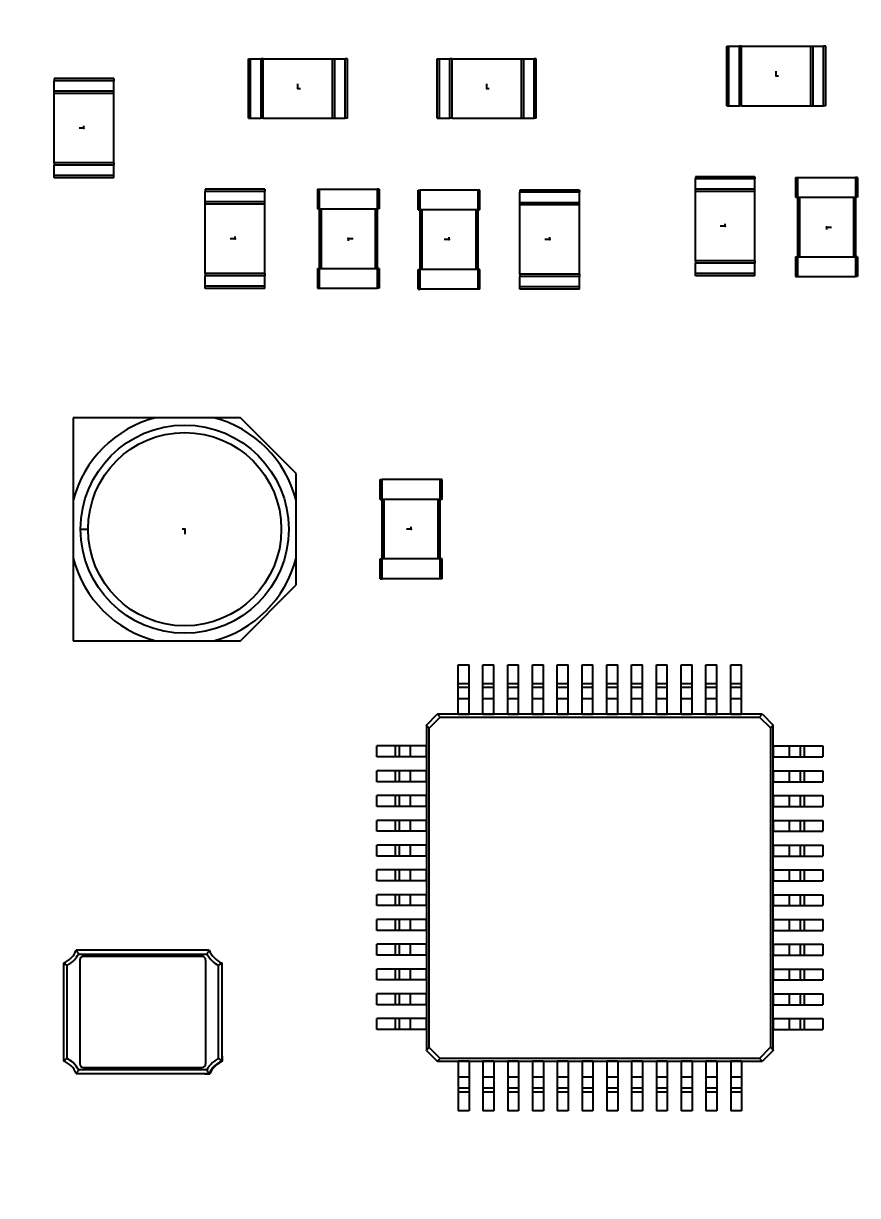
# Model space of a CAD drawing. Header units: millimetres. Extents: x 2 to 294, y 2 to 208.
# Drawn here: x 70.41 to 87.25, y 137.95 to 161.6 of the extents above; entities that cross this region are included whole.
import ezdxf

# ---------------------------------------------------------------- set-up
doc = ezdxf.new("R2010")
doc.units = ezdxf.units.MM
doc.header["$PDSIZE"] = -1
doc.styles.add('SLDTEXTSTYLE0', font='TXT', dxfattribs={"width": 0.75})
doc.dimstyles.new('SLDDIMSTYLE0', dxfattribs={"dimtxt": 3.5, "dimasz": 3.302, "dimexe": 0, "dimexo": 0.0625, "dimgap": 0.875, "dimtad": 1, "dimrnd": 1e-09, "dimzin": 4, "dimdsep": 46, "dimtxsty": 'SLDTEXTSTYLE0', "dimsah": 1, "dimcen": 0.09, "dimadec": 0, "dimazin": 1, "dimtfac": 1, "dimtofl": 0, "dimtmove": 0, "dimatfit": 3, "dimfxl": 1, "dimfrac": 2, "dimtolj": 1, "dimtzin": 12, "dimarcsym": 0})

# ---------------------------------------------------------------- blocks, each defined once
blk = doc.blocks.new('_D')
at = {"color": 7, "linetype": 'Continuous', "lineweight": 0}
for p, q in [((40.665, 172.728), (30.665, 172.728)), ((31.665, 172.728), (31.665, 93.226)), ((80.797, 93.226), (30.665, 93.226))]:
    blk.add_line(p, q, dxfattribs=at)
at = {"color": 7, "linetype": 'Continuous', "lineweight": 18}
for points in [[(31.665, 172.728), (31.157, 169.426), (32.173, 169.426)], [(31.665, 93.226), (32.173, 96.528), (31.157, 96.528)]]:
    blk.add_solid(points, dxfattribs=at)
at = {"color": 7, "linetype": 'Continuous', "lineweight": 18, "insert": (27.153, 127.533), "char_height": 3.5, "attachment_point": 1, "rotation": 90, "style": 'SLDTEXTSTYLE0'}
blk.add_mtext('79.50', dxfattribs=at)

msp = doc.modelspace()

# ---------------------------------------------------------------- linework, layer by layer
at = {"color": 7, "linetype": 'Continuous', "lineweight": 25}
for p, q in [((84.607, 159.936), (84.607, 161.136)), ((84.607, 161.136), (84.652, 161.136)), ((84.652, 159.936), (84.652, 161.136)), ((84.652, 161.136), (84.862, 161.136)), ((84.862, 159.936), (84.862, 161.136)), ((84.907, 161.136), (84.862, 161.136)), ((84.907, 161.136), (86.307, 161.136)), ((84.907, 159.936), (84.907, 161.136)), ((86.307, 159.936), (86.307, 161.136)), ((86.307, 161.136), (86.352, 161.136)), ((86.352, 159.936), (86.352, 161.136)), ((86.352, 161.136), (86.562, 161.136)), ((86.562, 159.936), (86.562, 161.136)), ((86.607, 161.136), (86.562, 161.136)), ((86.607, 159.936), (86.607, 161.136)), ((74.955, 159.682), (74.955, 160.882)), ((74.955, 160.882), (75, 160.882)), ((75, 159.682), (75, 160.882)), ((75, 160.882), (75.21, 160.882)), ((75.21, 159.682), (75.21, 160.882)), ((75.255, 160.882), (75.21, 160.882)), ((75.255, 160.882), (76.655, 160.882)), ((75.255, 159.682), (75.255, 160.882)), ((76.655, 159.682), (76.655, 160.882)), ((76.655, 160.882), (76.7, 160.882)), ((76.7, 159.682), (76.7, 160.882)), ((76.7, 160.882), (76.91, 160.882)), ((76.91, 159.682), (76.91, 160.882)), ((76.955, 160.882), (76.91, 160.882)), ((76.955, 159.682), (76.955, 160.882)), ((78.765, 159.682), (78.765, 160.882)), ((78.765, 160.882), (78.81, 160.882)), ((78.81, 159.682), (78.81, 160.882)), ((78.81, 160.882), (79.02, 160.882)), ((79.02, 159.682), (79.02, 160.882)), ((79.065, 160.882), (79.02, 160.882)), ((79.065, 160.882), (80.465, 160.882)), ((79.065, 159.682), (79.065, 160.882)), ((80.465, 160.882), (80.51, 160.882)), ((80.465, 159.682), (80.465, 160.882)), ((80.51, 159.682), (80.51, 160.882)), ((80.51, 160.882), (80.72, 160.882)), ((80.72, 159.682), (80.72, 160.882)), ((80.765, 160.882), (80.72, 160.882)), ((80.765, 159.682), (80.765, 160.882)), ((71.037, 160.482), (71.037, 160.437)), ((72.237, 160.482), (71.037, 160.482)), ((72.237, 160.437), (71.037, 160.437)), ((71.037, 160.227), (71.037, 160.437)), ((72.237, 160.482), (72.237, 160.437)), ((72.237, 160.227), (72.237, 160.437)), ((71.037, 160.182), (71.037, 160.227)), ((72.237, 160.227), (71.037, 160.227)), ((72.237, 160.182), (71.037, 160.182)), ((71.037, 158.782), (71.037, 160.182)), ((72.237, 160.182), (72.237, 160.227)), ((72.237, 158.782), (72.237, 160.182)), ((84.607, 159.936), (84.652, 159.936)), ((84.652, 159.936), (84.862, 159.936)), ((84.907, 159.936), (84.862, 159.936)), ((84.907, 159.936), (86.307, 159.936)), ((86.307, 159.936), (86.352, 159.936)), ((86.352, 159.936), (86.562, 159.936)), ((86.607, 159.936), (86.562, 159.936)), ((74.955, 159.682), (75, 159.682)), ((75, 159.682), (75.21, 159.682)), ((75.255, 159.682), (75.21, 159.682)), ((75.255, 159.682), (76.655, 159.682)), ((76.655, 159.682), (76.7, 159.682)), ((76.7, 159.682), (76.91, 159.682)), ((76.955, 159.682), (76.91, 159.682)), ((78.765, 159.682), (78.81, 159.682)), ((78.81, 159.682), (79.02, 159.682)), ((79.065, 159.682), (79.02, 159.682)), ((79.065, 159.682), (80.465, 159.682)), ((80.465, 159.682), (80.51, 159.682)), ((80.51, 159.682), (80.72, 159.682)), ((80.765, 159.682), (80.72, 159.682)), ((72.237, 158.782), (71.037, 158.782)), ((71.037, 158.782), (71.037, 158.737)), ((72.237, 158.737), (71.037, 158.737)), ((71.037, 158.527), (71.037, 158.737)), ((72.237, 158.782), (72.237, 158.737)), ((72.237, 158.527), (72.237, 158.737)), ((72.237, 158.527), (71.037, 158.527)), ((71.037, 158.482), (71.037, 158.527)), ((72.237, 158.482), (71.037, 158.482)), ((72.237, 158.482), (72.237, 158.527)), ((85.175, 158.504), (83.975, 158.504)), ((83.975, 158.504), (83.975, 158.459)), ((85.175, 158.459), (83.975, 158.459)), ((83.975, 158.249), (83.975, 158.459)), ((85.175, 158.504), (85.175, 158.459)), ((85.175, 158.249), (85.175, 158.459)), ((85.998, 158.488), (86.038, 158.488)), ((85.998, 158.488), (85.998, 158.088)), ((86.038, 158.488), (86.038, 158.088)), ((86.038, 158.488), (87.208, 158.488)), ((87.208, 158.488), (87.208, 158.088)), ((87.248, 158.488), (87.208, 158.488)), ((87.248, 158.488), (87.248, 158.088)), ((75.285, 158.25), (74.085, 158.25)), ((74.085, 158.25), (74.085, 158.205)), ((75.285, 158.205), (74.085, 158.205)), ((74.085, 157.995), (74.085, 158.205)), ((75.285, 158.25), (75.285, 158.205)), ((75.285, 157.995), (75.285, 158.205)), ((76.346, 158.255), (76.386, 158.255)), ((76.346, 158.255), (76.346, 157.855)), ((76.386, 158.255), (76.386, 157.855)), ((76.386, 158.255), (77.556, 158.255)), ((77.556, 158.255), (77.556, 157.855)), ((77.596, 158.255), (77.556, 158.255)), ((77.596, 158.255), (77.596, 157.855)), ((78.378, 157.834), (78.378, 158.234)), ((78.378, 158.234), (78.418, 158.234)), ((78.418, 157.834), (78.418, 158.234)), ((79.588, 158.234), (78.418, 158.234)), ((79.588, 157.834), (79.588, 158.234)), ((79.628, 158.234), (79.588, 158.234)), ((79.628, 157.834), (79.628, 158.234)), ((81.635, 158.234), (80.435, 158.234)), ((80.435, 158.234), (80.435, 158.189)), ((81.635, 158.234), (81.635, 158.189)), ((85.175, 158.249), (83.975, 158.249)), ((83.975, 158.204), (83.975, 158.249)), ((85.175, 158.204), (83.975, 158.204)), ((83.975, 156.804), (83.975, 158.204)), ((85.175, 158.204), (85.175, 158.249)), ((85.175, 156.804), (85.175, 158.204)), ((74.085, 157.95), (74.085, 157.995)), ((75.285, 157.995), (74.085, 157.995)), ((75.285, 157.95), (75.285, 157.995)), ((81.635, 158.189), (80.435, 158.189)), ((80.435, 157.979), (80.435, 158.189)), ((80.435, 157.934), (80.435, 157.979)), ((81.635, 157.979), (80.435, 157.979)), ((81.635, 157.979), (81.635, 158.189)), ((81.635, 157.934), (81.635, 157.979)), ((85.998, 158.088), (86.038, 158.088)), ((86.038, 158.088), (87.208, 158.088)), ((86.038, 158.088), (86.038, 156.888)), ((86.078, 158.088), (86.078, 156.888)), ((87.168, 158.088), (87.168, 156.888)), ((87.248, 158.088), (87.208, 158.088)), ((87.208, 158.088), (87.208, 156.888)), ((75.285, 157.95), (74.085, 157.95)), ((74.085, 156.55), (74.085, 157.95)), ((75.285, 156.55), (75.285, 157.95)), ((76.346, 157.855), (76.386, 157.855)), ((76.386, 157.855), (77.556, 157.855)), ((76.386, 157.855), (76.386, 156.655)), ((76.426, 157.855), (76.426, 156.655)), ((77.516, 157.855), (77.516, 156.655)), ((77.596, 157.855), (77.556, 157.855)), ((77.556, 157.855), (77.556, 156.655)), ((78.378, 157.834), (78.418, 157.834)), ((79.588, 157.834), (78.418, 157.834)), ((78.418, 156.634), (78.418, 157.834)), ((78.458, 156.634), (78.458, 157.834)), ((79.548, 156.634), (79.548, 157.834)), ((79.628, 157.834), (79.588, 157.834)), ((79.588, 156.634), (79.588, 157.834)), ((80.435, 156.534), (80.435, 157.934)), ((81.635, 157.934), (80.435, 157.934)), ((81.635, 156.534), (81.635, 157.934)), ((83.975, 156.804), (83.975, 156.759)), ((85.175, 156.804), (83.975, 156.804)), ((85.175, 156.804), (85.175, 156.759)), ((85.998, 156.888), (86.038, 156.888)), ((85.998, 156.888), (85.998, 156.488)), ((86.038, 156.888), (86.038, 156.488)), ((86.038, 156.888), (87.208, 156.888)), ((87.208, 156.888), (87.208, 156.488)), ((87.248, 156.888), (87.208, 156.888)), ((87.248, 156.888), (87.248, 156.488)), ((74.085, 156.55), (74.085, 156.505)), ((75.285, 156.55), (74.085, 156.55)), ((75.285, 156.55), (75.285, 156.505)), ((76.346, 156.655), (76.346, 156.255)), ((76.346, 156.655), (76.386, 156.655)), ((76.386, 156.655), (76.386, 156.255)), ((76.386, 156.655), (77.556, 156.655)), ((77.556, 156.655), (77.556, 156.255)), ((77.596, 156.655), (77.556, 156.655)), ((77.596, 156.655), (77.596, 156.255)), ((78.378, 156.234), (78.378, 156.634)), ((78.378, 156.634), (78.418, 156.634)), ((78.418, 156.234), (78.418, 156.634)), ((79.588, 156.634), (78.418, 156.634)), ((79.588, 156.234), (79.588, 156.634)), ((79.628, 156.634), (79.588, 156.634)), ((79.628, 156.234), (79.628, 156.634)), ((85.175, 156.759), (83.975, 156.759)), ((83.975, 156.549), (83.975, 156.759)), ((85.175, 156.549), (83.975, 156.549)), ((83.975, 156.504), (83.975, 156.549)), ((85.175, 156.549), (85.175, 156.759)), ((85.175, 156.504), (85.175, 156.549)), ((75.285, 156.505), (74.085, 156.505)), ((74.085, 156.295), (74.085, 156.505)), ((75.285, 156.295), (75.285, 156.505)), ((81.635, 156.534), (80.435, 156.534)), ((80.435, 156.534), (80.435, 156.489)), ((81.635, 156.489), (80.435, 156.489)), ((80.435, 156.279), (80.435, 156.489)), ((81.635, 156.534), (81.635, 156.489)), ((81.635, 156.279), (81.635, 156.489)), ((85.175, 156.504), (83.975, 156.504)), ((85.998, 156.488), (86.038, 156.488)), ((86.038, 156.488), (87.208, 156.488)), ((87.248, 156.488), (87.208, 156.488)), ((74.085, 156.25), (74.085, 156.295)), ((75.285, 156.295), (74.085, 156.295)), ((75.285, 156.25), (74.085, 156.25)), ((75.285, 156.25), (75.285, 156.295)), ((76.346, 156.255), (76.386, 156.255)), ((76.386, 156.255), (77.556, 156.255)), ((77.596, 156.255), (77.556, 156.255)), ((78.378, 156.234), (78.418, 156.234)), ((79.588, 156.234), (78.418, 156.234)), ((79.628, 156.234), (79.588, 156.234)), ((81.635, 156.279), (80.435, 156.279)), ((80.435, 156.234), (80.435, 156.279)), ((81.635, 156.234), (80.435, 156.234)), ((81.635, 156.234), (81.635, 156.279)), ((73.083, 153.642), (71.419, 153.642)), ((71.419, 153.642), (71.419, 151.978)), ((74.254, 153.642), (73.083, 153.642)), ((74.794, 153.642), (74.254, 153.642)), ((75.919, 152.517), (74.794, 153.642)), ((75.919, 151.978), (75.919, 152.517)), ((77.616, 151.992), (77.616, 152.392)), ((77.616, 152.392), (77.656, 152.392)), ((77.656, 151.992), (77.656, 152.392)), ((78.826, 152.392), (77.656, 152.392)), ((78.826, 151.992), (78.826, 152.392)), ((78.866, 152.392), (78.826, 152.392)), ((78.866, 151.992), (78.866, 152.392)), ((71.419, 151.978), (71.419, 150.806)), ((75.919, 150.806), (75.919, 151.978)), ((77.616, 151.992), (77.656, 151.992)), ((78.826, 151.992), (77.656, 151.992)), ((77.656, 150.792), (77.656, 151.992)), ((77.696, 150.792), (77.696, 151.992)), ((78.786, 150.792), (78.786, 151.992)), ((78.866, 151.992), (78.826, 151.992)), ((78.826, 150.792), (78.826, 151.992)), ((71.569, 151.392), (71.719, 151.392)), ((71.419, 150.806), (71.419, 149.142)), ((75.919, 150.267), (75.919, 150.806)), ((77.616, 150.392), (77.616, 150.792)), ((77.616, 150.792), (77.656, 150.792)), ((77.656, 150.392), (77.656, 150.792)), ((78.826, 150.792), (77.656, 150.792)), ((78.826, 150.392), (78.826, 150.792)), ((78.866, 150.792), (78.826, 150.792)), ((78.866, 150.392), (78.866, 150.792)), ((77.616, 150.392), (77.656, 150.392)), ((78.826, 150.392), (77.656, 150.392)), ((78.866, 150.392), (78.826, 150.392)), ((74.794, 149.142), (75.919, 150.267)), ((71.419, 149.142), (73.083, 149.142)), ((73.083, 149.142), (74.254, 149.142)), ((74.254, 149.142), (74.794, 149.142)), ((79.187, 148.659), (79.407, 148.659)), ((79.187, 148.281), (79.187, 148.659)), ((79.407, 148.281), (79.407, 148.659)), ((79.687, 148.659), (79.907, 148.659)), ((79.687, 148.281), (79.687, 148.659)), ((79.907, 148.281), (79.907, 148.659)), ((80.187, 148.659), (80.407, 148.659)), ((80.187, 148.281), (80.187, 148.659)), ((80.407, 148.281), (80.407, 148.659)), ((80.687, 148.659), (80.907, 148.659)), ((80.687, 148.281), (80.687, 148.659)), ((80.907, 148.281), (80.907, 148.659)), ((81.187, 148.659), (81.407, 148.659)), ((81.187, 148.281), (81.187, 148.659)), ((81.407, 148.281), (81.407, 148.659)), ((81.687, 148.659), (81.907, 148.659)), ((81.687, 148.281), (81.687, 148.659)), ((81.907, 148.281), (81.907, 148.659)), ((82.187, 148.659), (82.407, 148.659)), ((82.187, 148.281), (82.187, 148.659)), ((82.407, 148.281), (82.407, 148.659)), ((82.687, 148.659), (82.907, 148.659)), ((82.687, 148.281), (82.687, 148.659)), ((82.907, 148.281), (82.907, 148.659)), ((83.187, 148.659), (83.407, 148.659)), ((83.187, 148.281), (83.187, 148.659)), ((83.407, 148.281), (83.407, 148.659)), ((83.687, 148.659), (83.907, 148.659)), ((83.687, 148.281), (83.687, 148.659)), ((83.907, 148.281), (83.907, 148.659)), ((84.187, 148.659), (84.407, 148.659)), ((84.187, 148.281), (84.187, 148.659)), ((84.407, 148.281), (84.407, 148.659)), ((84.687, 148.659), (84.907, 148.659)), ((84.687, 148.281), (84.687, 148.659)), ((84.907, 148.281), (84.907, 148.659)), ((79.187, 148.281), (79.407, 148.281)), ((79.187, 148.204), (79.187, 148.281)), ((79.407, 148.204), (79.407, 148.281)), ((79.687, 148.281), (79.907, 148.281)), ((79.687, 148.204), (79.687, 148.281)), ((79.907, 148.204), (79.907, 148.281)), ((80.187, 148.281), (80.407, 148.281)), ((80.187, 148.204), (80.187, 148.281)), ((80.407, 148.204), (80.407, 148.281)), ((80.687, 148.281), (80.907, 148.281)), ((80.687, 148.204), (80.687, 148.281)), ((80.907, 148.204), (80.907, 148.281)), ((81.187, 148.281), (81.407, 148.281)), ((81.187, 148.204), (81.187, 148.281)), ((81.407, 148.204), (81.407, 148.281)), ((81.687, 148.281), (81.907, 148.281)), ((81.687, 148.204), (81.687, 148.281)), ((81.907, 148.204), (81.907, 148.281)), ((82.187, 148.281), (82.407, 148.281)), ((82.187, 148.204), (82.187, 148.281)), ((82.407, 148.204), (82.407, 148.281)), ((82.687, 148.281), (82.907, 148.281)), ((82.687, 148.204), (82.687, 148.281)), ((82.907, 148.204), (82.907, 148.281)), ((83.187, 148.281), (83.407, 148.281)), ((83.187, 148.204), (83.187, 148.281)), ((83.407, 148.204), (83.407, 148.281)), ((83.687, 148.281), (83.907, 148.281)), ((83.687, 148.204), (83.687, 148.281)), ((83.907, 148.204), (83.907, 148.281)), ((84.187, 148.281), (84.407, 148.281)), ((84.187, 148.204), (84.187, 148.281)), ((84.407, 148.204), (84.407, 148.281)), ((84.687, 148.281), (84.907, 148.281)), ((84.687, 148.204), (84.687, 148.281)), ((84.907, 148.204), (84.907, 148.281)), ((79.187, 147.977), (79.187, 148.204)), ((79.187, 148.204), (79.407, 148.204)), ((79.407, 147.977), (79.407, 148.204)), ((79.687, 147.977), (79.687, 148.204)), ((79.687, 148.204), (79.907, 148.204)), ((79.907, 147.977), (79.907, 148.204)), ((80.187, 147.977), (80.187, 148.204)), ((80.187, 148.204), (80.407, 148.204)), ((80.407, 147.977), (80.407, 148.204)), ((80.687, 147.977), (80.687, 148.204)), ((80.687, 148.204), (80.907, 148.204)), ((80.907, 147.977), (80.907, 148.204)), ((81.187, 147.977), (81.187, 148.204)), ((81.187, 148.204), (81.407, 148.204)), ((81.407, 147.977), (81.407, 148.204)), ((81.687, 148.204), (81.907, 148.204)), ((81.687, 147.977), (81.687, 148.204)), ((81.907, 147.977), (81.907, 148.204)), ((82.187, 148.204), (82.407, 148.204)), ((82.187, 147.977), (82.187, 148.204)), ((82.407, 147.977), (82.407, 148.204)), ((82.687, 147.977), (82.687, 148.204)), ((82.687, 148.204), (82.907, 148.204)), ((82.907, 147.977), (82.907, 148.204)), ((83.187, 148.204), (83.407, 148.204)), ((83.187, 147.977), (83.187, 148.204)), ((83.407, 147.977), (83.407, 148.204)), ((83.687, 148.204), (83.907, 148.204)), ((83.687, 147.977), (83.687, 148.204)), ((83.907, 147.977), (83.907, 148.204)), ((84.187, 148.204), (84.407, 148.204)), ((84.187, 147.977), (84.187, 148.204)), ((84.407, 147.977), (84.407, 148.204)), ((84.687, 147.977), (84.687, 148.204)), ((84.687, 148.204), (84.907, 148.204)), ((84.907, 147.977), (84.907, 148.204)), ((79.187, 147.659), (79.187, 147.977)), ((79.187, 147.977), (79.407, 147.977)), ((79.407, 147.659), (79.407, 147.977)), ((79.687, 147.977), (79.907, 147.977)), ((79.687, 147.659), (79.687, 147.977)), ((79.907, 147.659), (79.907, 147.977)), ((80.187, 147.977), (80.407, 147.977)), ((80.187, 147.659), (80.187, 147.977)), ((80.407, 147.659), (80.407, 147.977)), ((80.687, 147.659), (80.687, 147.977)), ((80.687, 147.977), (80.907, 147.977)), ((80.907, 147.659), (80.907, 147.977)), ((81.187, 147.977), (81.407, 147.977)), ((81.187, 147.659), (81.187, 147.977)), ((81.407, 147.659), (81.407, 147.977)), ((81.687, 147.977), (81.907, 147.977)), ((81.687, 147.659), (81.687, 147.977)), ((81.907, 147.659), (81.907, 147.977)), ((82.187, 147.977), (82.407, 147.977)), ((82.187, 147.659), (82.187, 147.977)), ((82.407, 147.659), (82.407, 147.977)), ((82.687, 147.977), (82.907, 147.977)), ((82.687, 147.659), (82.687, 147.977)), ((82.907, 147.659), (82.907, 147.977)), ((83.187, 147.977), (83.407, 147.977)), ((83.187, 147.659), (83.187, 147.977)), ((83.407, 147.659), (83.407, 147.977)), ((83.687, 147.659), (83.687, 147.977)), ((83.687, 147.977), (83.907, 147.977)), ((83.907, 147.659), (83.907, 147.977)), ((84.187, 147.977), (84.407, 147.977)), ((84.187, 147.659), (84.187, 147.977)), ((84.407, 147.659), (84.407, 147.977)), ((84.687, 147.977), (84.907, 147.977)), ((84.687, 147.659), (84.687, 147.977)), ((84.907, 147.659), (84.907, 147.977)), ((78.547, 147.439), (78.767, 147.659)), ((78.824, 147.603), (78.602, 147.378)), ((78.767, 147.659), (78.768, 147.659)), ((78.768, 147.659), (78.824, 147.603)), ((85.322, 147.659), (78.768, 147.659)), ((78.824, 147.603), (85.266, 147.603)), ((79.187, 147.659), (79.407, 147.659)), ((79.687, 147.659), (79.907, 147.659)), ((80.187, 147.659), (80.407, 147.659)), ((80.687, 147.659), (80.907, 147.659)), ((81.187, 147.659), (81.407, 147.659)), ((81.687, 147.659), (81.907, 147.659)), ((82.187, 147.659), (82.407, 147.659)), ((82.687, 147.659), (82.907, 147.659)), ((83.187, 147.659), (83.407, 147.659)), ((83.687, 147.659), (83.907, 147.659)), ((84.187, 147.659), (84.407, 147.659)), ((84.687, 147.659), (84.907, 147.659)), ((85.266, 147.603), (85.322, 147.659)), ((85.491, 147.382), (85.266, 147.603)), ((85.322, 147.659), (85.327, 147.659)), ((85.327, 147.659), (85.547, 147.439)), ((78.547, 147.434), (78.547, 147.439)), ((78.547, 147.434), (78.547, 140.881)), ((78.602, 147.378), (78.547, 147.434)), ((78.602, 140.936), (78.602, 147.378)), ((85.547, 147.437), (85.491, 147.382)), ((85.491, 147.382), (85.491, 140.94)), ((85.547, 147.439), (85.547, 147.437)), ((85.547, 140.884), (85.547, 147.437)), ((77.547, 146.799), (77.547, 147.019)), ((77.924, 147.019), (77.547, 147.019)), ((77.924, 146.799), (77.924, 147.019)), ((78.002, 147.019), (77.924, 147.019)), ((78.002, 146.799), (78.002, 147.019)), ((78.229, 147.019), (78.002, 147.019)), ((78.229, 146.799), (78.229, 147.019)), ((78.547, 147.019), (78.229, 147.019)), ((78.547, 146.799), (78.547, 147.019)), ((85.547, 147.019), (85.547, 146.799)), ((85.547, 147.019), (85.864, 147.019)), ((85.864, 147.019), (85.864, 146.799)), ((85.864, 147.019), (86.092, 147.019)), ((86.092, 147.019), (86.092, 146.799)), ((86.092, 147.019), (86.169, 147.019)), ((86.169, 147.019), (86.169, 146.799)), ((86.169, 147.019), (86.547, 147.019)), ((86.547, 147.019), (86.547, 146.799)), ((77.924, 146.799), (77.547, 146.799)), ((78.002, 146.799), (77.924, 146.799)), ((78.229, 146.799), (78.002, 146.799)), ((78.547, 146.799), (78.229, 146.799)), ((85.547, 146.799), (85.864, 146.799)), ((85.864, 146.799), (86.092, 146.799)), ((86.092, 146.799), (86.169, 146.799)), ((86.169, 146.799), (86.547, 146.799)), ((77.547, 146.299), (77.547, 146.519)), ((77.924, 146.519), (77.547, 146.519)), ((77.924, 146.299), (77.924, 146.519)), ((78.002, 146.519), (77.924, 146.519)), ((78.002, 146.299), (78.002, 146.519)), ((78.229, 146.519), (78.002, 146.519)), ((78.229, 146.299), (78.229, 146.519)), ((78.547, 146.519), (78.229, 146.519)), ((78.547, 146.299), (78.547, 146.519)), ((85.547, 146.519), (85.547, 146.299)), ((85.547, 146.519), (85.864, 146.519)), ((85.864, 146.519), (85.864, 146.299)), ((85.864, 146.519), (86.092, 146.519)), ((86.092, 146.519), (86.092, 146.299)), ((86.092, 146.519), (86.169, 146.519)), ((86.169, 146.519), (86.169, 146.299)), ((86.169, 146.519), (86.547, 146.519)), ((86.547, 146.519), (86.547, 146.299)), ((77.924, 146.299), (77.547, 146.299)), ((78.002, 146.299), (77.924, 146.299)), ((78.229, 146.299), (78.002, 146.299)), ((78.547, 146.299), (78.229, 146.299)), ((85.547, 146.299), (85.864, 146.299)), ((85.864, 146.299), (86.092, 146.299)), ((86.092, 146.299), (86.169, 146.299)), ((86.169, 146.299), (86.547, 146.299)), ((77.547, 145.799), (77.547, 146.019)), ((77.924, 146.019), (77.547, 146.019)), ((77.924, 145.799), (77.924, 146.019)), ((78.002, 146.019), (77.924, 146.019)), ((78.002, 145.799), (78.002, 146.019)), ((78.229, 146.019), (78.002, 146.019)), ((78.229, 145.799), (78.229, 146.019)), ((78.547, 146.019), (78.229, 146.019)), ((78.547, 145.799), (78.547, 146.019)), ((85.547, 146.019), (85.864, 146.019)), ((85.547, 146.019), (85.547, 145.799)), ((85.864, 146.019), (85.864, 145.799)), ((85.864, 146.019), (86.092, 146.019)), ((86.092, 146.019), (86.092, 145.799)), ((86.092, 146.019), (86.169, 146.019)), ((86.169, 146.019), (86.169, 145.799)), ((86.169, 146.019), (86.547, 146.019)), ((86.547, 146.019), (86.547, 145.799)), ((77.924, 145.799), (77.547, 145.799)), ((78.002, 145.799), (77.924, 145.799)), ((78.229, 145.799), (78.002, 145.799)), ((78.547, 145.799), (78.229, 145.799)), ((85.547, 145.799), (85.864, 145.799)), ((85.864, 145.799), (86.092, 145.799)), ((86.092, 145.799), (86.169, 145.799)), ((86.169, 145.799), (86.547, 145.799)), ((77.547, 145.299), (77.547, 145.519)), ((77.924, 145.519), (77.547, 145.519)), ((77.924, 145.299), (77.924, 145.519)), ((78.002, 145.519), (77.924, 145.519)), ((78.002, 145.299), (78.002, 145.519)), ((78.229, 145.519), (78.002, 145.519)), ((78.229, 145.299), (78.229, 145.519)), ((78.547, 145.519), (78.229, 145.519)), ((78.547, 145.299), (78.547, 145.519)), ((85.547, 145.519), (85.547, 145.299)), ((85.547, 145.519), (85.864, 145.519)), ((85.864, 145.519), (85.864, 145.299)), ((85.864, 145.519), (86.092, 145.519)), ((86.092, 145.519), (86.092, 145.299)), ((86.092, 145.519), (86.169, 145.519)), ((86.169, 145.519), (86.169, 145.299)), ((86.169, 145.519), (86.547, 145.519)), ((86.547, 145.519), (86.547, 145.299)), ((77.924, 145.299), (77.547, 145.299)), ((78.002, 145.299), (77.924, 145.299)), ((78.229, 145.299), (78.002, 145.299)), ((78.547, 145.299), (78.229, 145.299)), ((85.547, 145.299), (85.864, 145.299)), ((85.864, 145.299), (86.092, 145.299)), ((86.092, 145.299), (86.169, 145.299)), ((86.169, 145.299), (86.547, 145.299)), ((77.547, 144.799), (77.547, 145.019)), ((77.924, 145.019), (77.547, 145.019)), ((77.924, 144.799), (77.924, 145.019)), ((78.002, 145.019), (77.924, 145.019)), ((78.002, 144.799), (78.002, 145.019)), ((78.229, 145.019), (78.002, 145.019)), ((78.229, 144.799), (78.229, 145.019)), ((78.547, 145.019), (78.229, 145.019)), ((78.547, 144.799), (78.547, 145.019)), ((85.547, 145.019), (85.547, 144.799)), ((85.547, 145.019), (85.864, 145.019)), ((85.864, 145.019), (85.864, 144.799)), ((85.864, 145.019), (86.092, 145.019)), ((86.092, 145.019), (86.092, 144.799)), ((86.092, 145.019), (86.169, 145.019)), ((86.169, 145.019), (86.169, 144.799)), ((86.169, 145.019), (86.547, 145.019)), ((86.547, 145.019), (86.547, 144.799)), ((77.924, 144.799), (77.547, 144.799)), ((78.002, 144.799), (77.924, 144.799)), ((78.229, 144.799), (78.002, 144.799)), ((78.547, 144.799), (78.229, 144.799)), ((85.547, 144.799), (85.864, 144.799)), ((85.864, 144.799), (86.092, 144.799)), ((86.092, 144.799), (86.169, 144.799)), ((86.169, 144.799), (86.547, 144.799)), ((77.547, 144.299), (77.547, 144.519)), ((77.924, 144.519), (77.547, 144.519)), ((77.924, 144.299), (77.924, 144.519)), ((78.002, 144.519), (77.924, 144.519)), ((78.002, 144.299), (78.002, 144.519)), ((78.229, 144.519), (78.002, 144.519)), ((78.229, 144.299), (78.229, 144.519)), ((78.547, 144.519), (78.229, 144.519)), ((78.547, 144.299), (78.547, 144.519)), ((85.547, 144.519), (85.547, 144.299)), ((85.547, 144.519), (85.864, 144.519)), ((85.864, 144.519), (85.864, 144.299)), ((85.864, 144.519), (86.092, 144.519)), ((86.092, 144.519), (86.092, 144.299)), ((86.092, 144.519), (86.169, 144.519)), ((86.169, 144.519), (86.169, 144.299)), ((86.169, 144.519), (86.547, 144.519)), ((86.547, 144.519), (86.547, 144.299)), ((77.924, 144.299), (77.547, 144.299)), ((78.002, 144.299), (77.924, 144.299)), ((78.229, 144.299), (78.002, 144.299)), ((78.547, 144.299), (78.229, 144.299)), ((85.547, 144.299), (85.864, 144.299)), ((85.864, 144.299), (86.092, 144.299)), ((86.092, 144.299), (86.169, 144.299)), ((86.169, 144.299), (86.547, 144.299)), ((77.547, 143.799), (77.547, 144.019)), ((77.924, 144.019), (77.547, 144.019)), ((77.924, 143.799), (77.924, 144.019)), ((78.002, 144.019), (77.924, 144.019)), ((78.002, 143.799), (78.002, 144.019)), ((78.229, 144.019), (78.002, 144.019)), ((78.229, 143.799), (78.229, 144.019)), ((78.547, 144.019), (78.229, 144.019)), ((78.547, 143.799), (78.547, 144.019)), ((85.547, 144.019), (85.547, 143.799)), ((85.547, 144.019), (85.864, 144.019)), ((85.864, 144.019), (85.864, 143.799)), ((85.864, 144.019), (86.092, 144.019)), ((86.092, 144.019), (86.092, 143.799)), ((86.092, 144.019), (86.169, 144.019)), ((86.169, 144.019), (86.169, 143.799)), ((86.169, 144.019), (86.547, 144.019)), ((86.547, 144.019), (86.547, 143.799)), ((77.924, 143.799), (77.547, 143.799)), ((78.002, 143.799), (77.924, 143.799)), ((78.229, 143.799), (78.002, 143.799)), ((78.547, 143.799), (78.229, 143.799)), ((85.547, 143.799), (85.864, 143.799)), ((85.864, 143.799), (86.092, 143.799)), ((86.092, 143.799), (86.169, 143.799)), ((86.169, 143.799), (86.547, 143.799)), ((77.547, 143.299), (77.547, 143.519)), ((77.924, 143.519), (77.547, 143.519)), ((77.924, 143.299), (77.547, 143.299)), ((77.924, 143.299), (77.924, 143.519)), ((78.002, 143.519), (77.924, 143.519)), ((78.002, 143.299), (77.924, 143.299)), ((78.002, 143.299), (78.002, 143.519)), ((78.229, 143.519), (78.002, 143.519)), ((78.229, 143.299), (78.002, 143.299)), ((78.229, 143.299), (78.229, 143.519)), ((78.547, 143.519), (78.229, 143.519)), ((78.547, 143.299), (78.229, 143.299)), ((78.547, 143.299), (78.547, 143.519)), ((85.547, 143.519), (85.864, 143.519)), ((85.547, 143.519), (85.547, 143.299)), ((85.547, 143.299), (85.864, 143.299)), ((85.864, 143.519), (85.864, 143.299)), ((85.864, 143.519), (86.092, 143.519)), ((85.864, 143.299), (86.092, 143.299)), ((86.092, 143.519), (86.092, 143.299)), ((86.092, 143.519), (86.169, 143.519)), ((86.092, 143.299), (86.169, 143.299)), ((86.169, 143.519), (86.169, 143.299)), ((86.169, 143.519), (86.547, 143.519)), ((86.169, 143.299), (86.547, 143.299)), ((86.547, 143.519), (86.547, 143.299)), ((74.166, 142.899), (71.479, 142.899)), ((71.528, 142.822), (74.117, 142.822)), ((77.547, 142.799), (77.547, 143.019)), ((77.924, 143.019), (77.547, 143.019)), ((77.924, 142.799), (77.924, 143.019)), ((78.002, 143.019), (77.924, 143.019)), ((78.002, 142.799), (78.002, 143.019)), ((78.229, 143.019), (78.002, 143.019)), ((78.229, 142.799), (78.229, 143.019)), ((78.547, 143.019), (78.229, 143.019)), ((78.547, 142.799), (78.547, 143.019)), ((85.547, 143.019), (85.547, 142.799)), ((85.547, 143.019), (85.864, 143.019)), ((85.864, 143.019), (85.864, 142.799)), ((85.864, 143.019), (86.092, 143.019)), ((86.092, 143.019), (86.092, 142.799)), ((86.092, 143.019), (86.169, 143.019)), ((86.169, 143.019), (86.169, 142.799)), ((86.169, 143.019), (86.547, 143.019)), ((86.547, 143.019), (86.547, 142.799)), ((71.222, 142.641), (71.222, 140.667)), ((71.299, 140.715), (71.299, 142.593)), ((71.553, 142.699), (71.553, 140.609)), ((74.016, 142.775), (71.629, 142.775)), ((74.093, 140.609), (74.093, 142.699)), ((74.347, 142.593), (74.347, 140.715)), ((74.423, 140.667), (74.423, 142.641)), ((77.924, 142.799), (77.547, 142.799)), ((78.002, 142.799), (77.924, 142.799)), ((78.229, 142.799), (78.002, 142.799)), ((78.547, 142.799), (78.229, 142.799)), ((85.547, 142.799), (85.864, 142.799)), ((85.864, 142.799), (86.092, 142.799)), ((86.092, 142.799), (86.169, 142.799)), ((86.169, 142.799), (86.547, 142.799)), ((77.547, 142.299), (77.547, 142.519)), ((77.924, 142.519), (77.547, 142.519)), ((77.924, 142.299), (77.924, 142.519)), ((78.002, 142.519), (77.924, 142.519)), ((78.002, 142.299), (78.002, 142.519)), ((78.229, 142.519), (78.002, 142.519)), ((78.229, 142.299), (78.229, 142.519)), ((78.547, 142.519), (78.229, 142.519)), ((78.547, 142.299), (78.547, 142.519)), ((85.547, 142.519), (85.547, 142.299)), ((85.547, 142.519), (85.864, 142.519)), ((85.864, 142.519), (85.864, 142.299)), ((85.864, 142.519), (86.092, 142.519)), ((86.092, 142.519), (86.092, 142.299)), ((86.092, 142.519), (86.169, 142.519)), ((86.169, 142.519), (86.169, 142.299)), ((86.169, 142.519), (86.547, 142.519)), ((86.547, 142.519), (86.547, 142.299)), ((77.924, 142.299), (77.547, 142.299)), ((78.002, 142.299), (77.924, 142.299)), ((78.229, 142.299), (78.002, 142.299)), ((78.547, 142.299), (78.229, 142.299)), ((85.547, 142.299), (85.864, 142.299)), ((85.864, 142.299), (86.092, 142.299)), ((86.092, 142.299), (86.169, 142.299)), ((86.169, 142.299), (86.547, 142.299)), ((77.547, 141.799), (77.547, 142.019)), ((77.924, 142.019), (77.547, 142.019)), ((77.924, 141.799), (77.924, 142.019)), ((78.002, 142.019), (77.924, 142.019)), ((78.002, 141.799), (78.002, 142.019)), ((78.229, 142.019), (78.002, 142.019)), ((78.229, 141.799), (78.229, 142.019)), ((78.547, 142.019), (78.229, 142.019)), ((78.547, 141.799), (78.547, 142.019)), ((85.547, 142.019), (85.547, 141.799)), ((85.547, 142.019), (85.864, 142.019)), ((85.864, 142.019), (85.864, 141.799)), ((85.864, 142.019), (86.092, 142.019)), ((86.092, 142.019), (86.092, 141.799)), ((86.092, 142.019), (86.169, 142.019)), ((86.169, 142.019), (86.169, 141.799)), ((86.169, 142.019), (86.547, 142.019)), ((86.547, 142.019), (86.547, 141.799)), ((77.924, 141.799), (77.547, 141.799)), ((78.002, 141.799), (77.924, 141.799)), ((78.229, 141.799), (78.002, 141.799)), ((78.547, 141.799), (78.229, 141.799)), ((85.547, 141.799), (85.864, 141.799)), ((85.864, 141.799), (86.092, 141.799)), ((86.092, 141.799), (86.169, 141.799)), ((86.169, 141.799), (86.547, 141.799)), ((77.547, 141.299), (77.547, 141.519)), ((77.924, 141.519), (77.547, 141.519)), ((77.924, 141.299), (77.924, 141.519)), ((78.002, 141.519), (77.924, 141.519)), ((78.002, 141.299), (78.002, 141.519)), ((78.229, 141.519), (78.002, 141.519)), ((78.229, 141.299), (78.229, 141.519)), ((78.547, 141.519), (78.229, 141.519)), ((78.547, 141.299), (78.547, 141.519)), ((85.547, 141.519), (85.864, 141.519)), ((85.547, 141.519), (85.547, 141.299)), ((85.864, 141.519), (85.864, 141.299)), ((85.864, 141.519), (86.092, 141.519)), ((86.092, 141.519), (86.092, 141.299)), ((86.092, 141.519), (86.169, 141.519)), ((86.169, 141.519), (86.169, 141.299)), ((86.169, 141.519), (86.547, 141.519)), ((86.547, 141.519), (86.547, 141.299)), ((77.924, 141.299), (77.547, 141.299)), ((78.002, 141.299), (77.924, 141.299)), ((78.229, 141.299), (78.002, 141.299)), ((78.547, 141.299), (78.229, 141.299)), ((85.547, 141.299), (85.864, 141.299)), ((85.864, 141.299), (86.092, 141.299)), ((86.092, 141.299), (86.169, 141.299)), ((86.169, 141.299), (86.547, 141.299)), ((78.547, 140.881), (78.602, 140.936)), ((78.602, 140.936), (78.827, 140.715)), ((85.269, 140.715), (85.491, 140.94)), ((85.491, 140.94), (85.547, 140.884)), ((74.432, 140.76), (74.423, 140.76)), ((74.432, 140.659), (74.432, 140.76)), ((78.547, 140.879), (78.547, 140.881)), ((78.547, 140.879), (78.767, 140.659)), ((78.827, 140.715), (78.772, 140.659)), ((85.269, 140.715), (78.827, 140.715)), ((85.325, 140.659), (85.269, 140.715)), ((85.547, 140.879), (85.327, 140.659)), ((85.547, 140.884), (85.547, 140.879)), ((74.117, 140.486), (71.528, 140.486)), ((71.629, 140.533), (74.016, 140.533)), ((78.772, 140.659), (78.767, 140.659)), ((78.772, 140.659), (85.325, 140.659)), ((79.187, 140.659), (79.187, 140.341)), ((79.407, 140.659), (79.187, 140.659)), ((79.407, 140.659), (79.407, 140.341)), ((79.907, 140.659), (79.687, 140.659)), ((79.687, 140.659), (79.687, 140.341)), ((79.907, 140.659), (79.907, 140.341)), ((80.407, 140.659), (80.187, 140.659)), ((80.187, 140.659), (80.187, 140.341)), ((80.407, 140.659), (80.407, 140.341)), ((80.907, 140.659), (80.687, 140.659)), ((80.687, 140.659), (80.687, 140.341)), ((80.907, 140.659), (80.907, 140.341)), ((81.187, 140.659), (81.187, 140.341)), ((81.407, 140.659), (81.187, 140.659)), ((81.407, 140.659), (81.407, 140.341)), ((81.907, 140.659), (81.687, 140.659)), ((81.687, 140.659), (81.687, 140.341)), ((81.907, 140.659), (81.907, 140.341)), ((82.407, 140.659), (82.187, 140.659)), ((82.187, 140.659), (82.187, 140.341)), ((82.407, 140.659), (82.407, 140.341)), ((82.687, 140.659), (82.687, 140.341)), ((82.907, 140.659), (82.687, 140.659)), ((82.907, 140.659), (82.907, 140.341)), ((83.407, 140.659), (83.187, 140.659)), ((83.187, 140.659), (83.187, 140.341)), ((83.407, 140.659), (83.407, 140.341)), ((83.907, 140.659), (83.687, 140.659)), ((83.687, 140.659), (83.687, 140.341)), ((83.907, 140.659), (83.907, 140.341)), ((84.407, 140.659), (84.187, 140.659)), ((84.187, 140.659), (84.187, 140.341)), ((84.407, 140.659), (84.407, 140.341)), ((84.907, 140.659), (84.687, 140.659)), ((84.687, 140.659), (84.687, 140.341)), ((84.907, 140.659), (84.907, 140.341)), ((85.327, 140.659), (85.325, 140.659)), ((71.479, 140.409), (74.166, 140.409)), ((74.073, 140.409), (74.073, 140.402)), ((74.073, 140.402), (74.175, 140.402)), ((79.407, 140.341), (79.187, 140.341)), ((79.187, 140.341), (79.187, 140.114)), ((79.407, 140.341), (79.407, 140.114)), ((79.907, 140.341), (79.687, 140.341)), ((79.687, 140.341), (79.687, 140.114)), ((79.907, 140.341), (79.907, 140.114)), ((80.407, 140.341), (80.187, 140.341)), ((80.187, 140.341), (80.187, 140.114)), ((80.407, 140.341), (80.407, 140.114)), ((80.907, 140.341), (80.687, 140.341)), ((80.687, 140.341), (80.687, 140.114)), ((80.907, 140.341), (80.907, 140.114)), ((81.407, 140.341), (81.187, 140.341)), ((81.187, 140.341), (81.187, 140.114)), ((81.407, 140.341), (81.407, 140.114)), ((81.907, 140.341), (81.687, 140.341)), ((81.687, 140.341), (81.687, 140.114)), ((81.907, 140.341), (81.907, 140.114)), ((82.407, 140.341), (82.187, 140.341)), ((82.187, 140.341), (82.187, 140.114)), ((82.407, 140.341), (82.407, 140.114)), ((82.907, 140.341), (82.687, 140.341)), ((82.687, 140.341), (82.687, 140.114)), ((82.907, 140.341), (82.907, 140.114)), ((83.407, 140.341), (83.187, 140.341)), ((83.187, 140.341), (83.187, 140.114)), ((83.407, 140.341), (83.407, 140.114)), ((83.907, 140.341), (83.687, 140.341)), ((83.687, 140.341), (83.687, 140.114)), ((83.907, 140.341), (83.907, 140.114)), ((84.407, 140.341), (84.187, 140.341)), ((84.187, 140.341), (84.187, 140.114)), ((84.407, 140.341), (84.407, 140.114)), ((84.907, 140.341), (84.687, 140.341)), ((84.687, 140.341), (84.687, 140.114)), ((84.907, 140.341), (84.907, 140.114)), ((79.407, 140.114), (79.187, 140.114)), ((79.187, 140.114), (79.187, 140.037)), ((79.407, 140.037), (79.187, 140.037)), ((79.187, 140.037), (79.187, 139.659)), ((79.407, 140.114), (79.407, 140.037)), ((79.407, 140.037), (79.407, 139.659)), ((79.907, 140.114), (79.687, 140.114)), ((79.687, 140.114), (79.687, 140.037)), ((79.907, 140.037), (79.687, 140.037)), ((79.687, 140.037), (79.687, 139.659)), ((79.907, 140.114), (79.907, 140.037)), ((79.907, 140.037), (79.907, 139.659)), ((80.407, 140.114), (80.187, 140.114)), ((80.187, 140.114), (80.187, 140.037)), ((80.407, 140.037), (80.187, 140.037)), ((80.187, 140.037), (80.187, 139.659)), ((80.407, 140.114), (80.407, 140.037)), ((80.407, 140.037), (80.407, 139.659)), ((80.907, 140.114), (80.687, 140.114)), ((80.687, 140.114), (80.687, 140.037)), ((80.907, 140.037), (80.687, 140.037)), ((80.687, 140.037), (80.687, 139.659)), ((80.907, 140.114), (80.907, 140.037)), ((80.907, 140.037), (80.907, 139.659)), ((81.407, 140.114), (81.187, 140.114)), ((81.187, 140.114), (81.187, 140.037)), ((81.407, 140.037), (81.187, 140.037)), ((81.187, 140.037), (81.187, 139.659)), ((81.407, 140.114), (81.407, 140.037)), ((81.407, 140.037), (81.407, 139.659)), ((81.907, 140.114), (81.687, 140.114)), ((81.687, 140.114), (81.687, 140.037)), ((81.907, 140.037), (81.687, 140.037)), ((81.687, 140.037), (81.687, 139.659)), ((81.907, 140.114), (81.907, 140.037)), ((81.907, 140.037), (81.907, 139.659)), ((82.407, 140.114), (82.187, 140.114)), ((82.187, 140.114), (82.187, 140.037)), ((82.407, 140.037), (82.187, 140.037)), ((82.187, 140.037), (82.187, 139.659)), ((82.407, 140.114), (82.407, 140.037)), ((82.407, 140.037), (82.407, 139.659)), ((82.907, 140.114), (82.687, 140.114)), ((82.687, 140.114), (82.687, 140.037)), ((82.907, 140.037), (82.687, 140.037)), ((82.687, 140.037), (82.687, 139.659)), ((82.907, 140.114), (82.907, 140.037)), ((82.907, 140.037), (82.907, 139.659)), ((83.407, 140.114), (83.187, 140.114)), ((83.187, 140.114), (83.187, 140.037)), ((83.407, 140.037), (83.187, 140.037)), ((83.187, 140.037), (83.187, 139.659)), ((83.407, 140.114), (83.407, 140.037)), ((83.407, 140.037), (83.407, 139.659)), ((83.907, 140.114), (83.687, 140.114)), ((83.687, 140.114), (83.687, 140.037)), ((83.907, 140.037), (83.687, 140.037)), ((83.687, 140.037), (83.687, 139.659)), ((83.907, 140.114), (83.907, 140.037)), ((83.907, 140.037), (83.907, 139.659)), ((84.407, 140.114), (84.187, 140.114)), ((84.187, 140.114), (84.187, 140.037)), ((84.407, 140.037), (84.187, 140.037)), ((84.187, 140.037), (84.187, 139.659)), ((84.407, 140.114), (84.407, 140.037)), ((84.407, 140.037), (84.407, 139.659)), ((84.907, 140.114), (84.687, 140.114)), ((84.687, 140.114), (84.687, 140.037)), ((84.907, 140.037), (84.687, 140.037)), ((84.687, 140.037), (84.687, 139.659)), ((84.907, 140.114), (84.907, 140.037)), ((84.907, 140.037), (84.907, 139.659)), ((79.407, 139.659), (79.187, 139.659)), ((79.907, 139.659), (79.687, 139.659)), ((80.407, 139.659), (80.187, 139.659)), ((80.907, 139.659), (80.687, 139.659)), ((81.407, 139.659), (81.187, 139.659)), ((81.907, 139.659), (81.687, 139.659)), ((82.407, 139.659), (82.187, 139.659)), ((82.907, 139.659), (82.687, 139.659)), ((83.407, 139.659), (83.187, 139.659)), ((83.907, 139.659), (83.687, 139.659)), ((84.407, 139.659), (84.187, 139.659)), ((84.907, 139.659), (84.687, 139.659))]:
    msp.add_line(p, q, dxfattribs=at)
at = {"color": 7, "linetype": 'Continuous'}
for p, q in [((85.607, 160.536), (85.607, 160.633)), ((85.607, 160.536), (85.607, 160.633)), ((75.955, 160.282), (75.955, 160.379)), ((75.955, 160.282), (75.955, 160.379)), ((79.765, 160.282), (79.765, 160.379)), ((79.765, 160.282), (79.765, 160.379)), ((85.607, 160.536), (85.655, 160.536)), ((85.607, 160.536), (85.655, 160.536)), ((75.955, 160.282), (76.003, 160.282)), ((75.955, 160.282), (76.003, 160.282)), ((79.765, 160.282), (79.813, 160.282)), ((79.765, 160.282), (79.813, 160.282)), ((71.637, 159.482), (71.54, 159.482)), ((71.637, 159.482), (71.54, 159.482)), ((71.637, 159.482), (71.637, 159.531)), ((71.637, 159.482), (71.637, 159.531)), ((84.575, 157.504), (84.478, 157.504)), ((84.575, 157.504), (84.478, 157.504)), ((84.575, 157.504), (84.575, 157.552)), ((84.575, 157.504), (84.575, 157.552)), ((86.623, 157.488), (86.623, 157.44)), ((86.623, 157.488), (86.719, 157.488)), ((86.623, 157.488), (86.623, 157.44)), ((86.623, 157.488), (86.719, 157.488)), ((74.685, 157.25), (74.588, 157.25)), ((74.685, 157.25), (74.588, 157.25)), ((74.685, 157.25), (74.685, 157.298)), ((74.685, 157.25), (74.685, 157.298)), ((76.971, 157.255), (76.971, 157.207)), ((76.971, 157.255), (77.067, 157.255)), ((76.971, 157.255), (76.971, 157.207)), ((76.971, 157.255), (77.067, 157.255)), ((79.003, 157.234), (79.003, 157.282)), ((79.003, 157.234), (79.003, 157.282)), ((81.035, 157.234), (81.035, 157.282)), ((81.035, 157.234), (81.035, 157.282)), ((79.003, 157.234), (78.906, 157.234)), ((79.003, 157.234), (78.906, 157.234)), ((81.035, 157.234), (80.938, 157.234)), ((81.035, 157.234), (80.938, 157.234)), ((73.669, 151.392), (73.62, 151.392)), ((73.669, 151.392), (73.62, 151.392)), ((73.669, 151.392), (73.669, 151.295)), ((73.669, 151.392), (73.669, 151.295)), ((78.241, 151.392), (78.144, 151.392)), ((78.241, 151.392), (78.144, 151.392)), ((78.241, 151.392), (78.241, 151.44)), ((78.241, 151.392), (78.241, 151.44))]:
    msp.add_line(p, q, dxfattribs=at)
at = {"color": 7, "linetype": 'Continuous', "lineweight": 25}
for radius in [2.1, 1.95]:
    msp.add_circle((73.669, 151.392), radius, dxfattribs=at)
for centre, radius, start, end in [((73.669, 151.392), 2.325, 104.5926, 165.4074), ((73.669, 151.392), 2.325, 14.5926, 75.4074), ((73.669, 151.392), 2.325, 194.5926, 255.4074), ((73.669, 151.392), 2.325, 284.5926, 345.4074), ((71.045, 143.076), 0.47, 292.2333, 337.7667), ((74.601, 143.076), 0.47, 202.2333, 247.7667), ((71.629, 142.699), 0.0762, 90, 180), ((74.016, 142.699), 0.0762, 0, 90), ((71.045, 140.232), 0.47, 22.2333, 67.7667), ((71.629, 140.609), 0.0762, 180, 270), ((74.016, 140.609), 0.0762, 270, 0), ((74.601, 140.232), 0.47, 112.2333, 157.7667), ((74.61, 140.224), 0.47, 112.2333, 157.7667)]:
    msp.add_arc(centre, radius, start, end, dxfattribs=at)
for points, knots in [([(71.299, 142.593), (71.351, 142.627), (71.444, 142.687), (71.502, 142.781), (71.528, 142.822)], [0, 0, 0, 0, 0.56, 1, 1, 1, 1]), ([(71.479, 142.899), (71.48, 142.898), (71.48, 142.898), (71.483, 142.893), (71.488, 142.885), (71.496, 142.873), (71.51, 142.853), (71.521, 142.834), (71.528, 142.822)], [0, 0, 0, 0, 0.113366, 0.233592, 0.362367, 0.501072, 0.69296, 1, 1, 1, 1]), ([(74.166, 142.899), (74.165, 142.898), (74.165, 142.898), (74.162, 142.893), (74.157, 142.885), (74.149, 142.874), (74.143, 142.864), (74.138, 142.856), (74.13, 142.844), (74.123, 142.832), (74.117, 142.822)], [0, 0, 0, 0, 0.113297, 0.23339, 0.361972, 0.500421, 0.65308, 0.673797, 0.744213, 1, 1, 1, 1]), ([(74.117, 142.822), (74.151, 142.77), (74.211, 142.676), (74.305, 142.618), (74.347, 142.593)], [0, 0, 0, 0, 0.56, 1, 1, 1, 1]), ([(71.222, 142.641), (71.223, 142.641), (71.223, 142.641), (71.228, 142.638), (71.236, 142.632), (71.247, 142.625), (71.257, 142.619), (71.265, 142.614), (71.277, 142.606), (71.289, 142.599), (71.299, 142.593)], [0, 0, 0, 0, 0.113297, 0.23339, 0.361971, 0.500421, 0.65308, 0.673797, 0.744213, 1, 1, 1, 1]), ([(74.423, 142.641), (74.422, 142.641), (74.422, 142.641), (74.417, 142.638), (74.409, 142.632), (74.397, 142.625), (74.377, 142.611), (74.358, 142.6), (74.347, 142.593)], [0, 0, 0, 0, 0.113366, 0.233592, 0.362367, 0.501072, 0.69296, 1, 1, 1, 1]), ([(71.222, 140.667), (71.223, 140.667), (71.223, 140.667), (71.228, 140.67), (71.236, 140.676), (71.248, 140.683), (71.268, 140.697), (71.287, 140.708), (71.299, 140.715)], [0, 0, 0, 0, 0.113366, 0.233591, 0.362367, 0.501072, 0.69296, 1, 1, 1, 1]), ([(71.528, 140.486), (71.494, 140.538), (71.434, 140.631), (71.34, 140.689), (71.299, 140.715)], [0, 0, 0, 0, 0.56, 1, 1, 1, 1]), ([(74.347, 140.715), (74.294, 140.681), (74.201, 140.621), (74.143, 140.527), (74.117, 140.486)], [0, 0, 0, 0, 0.56, 1, 1, 1, 1]), ([(74.423, 140.667), (74.422, 140.667), (74.422, 140.667), (74.417, 140.67), (74.409, 140.675), (74.398, 140.683), (74.388, 140.689), (74.38, 140.694), (74.368, 140.702), (74.356, 140.709), (74.347, 140.715)], [0, 0, 0, 0, 0.113297, 0.23339, 0.361972, 0.500421, 0.65308, 0.673797, 0.744213, 1, 1, 1, 1]), ([(71.528, 140.486), (71.521, 140.474), (71.51, 140.455), (71.496, 140.435), (71.488, 140.423), (71.483, 140.415), (71.48, 140.41), (71.48, 140.41), (71.479, 140.409)], [0, 0, 0, 0, 0.30695, 0.498927, 0.6376, 0.766365, 0.886601, 1, 1, 1, 1]), ([(74.166, 140.409), (74.165, 140.41), (74.165, 140.41), (74.162, 140.415), (74.157, 140.423), (74.149, 140.435), (74.135, 140.455), (74.124, 140.474), (74.117, 140.486)], [0, 0, 0, 0, 0.113366, 0.233591, 0.362367, 0.501072, 0.69296, 1, 1, 1, 1])]:
    msp.add_open_spline(points, degree=3, knots=knots, dxfattribs=at)
at = {"color": 7, "linetype": 'Continuous'}
for p in [(85.607, 160.536), (85.607, 160.536), (75.955, 160.282), (75.955, 160.282), (79.765, 160.282), (79.765, 160.282), (71.637, 159.482), (71.637, 159.482), (84.575, 157.504), (84.575, 157.504), (86.623, 157.488), (86.623, 157.488), (74.685, 157.25), (74.685, 157.25), (76.971, 157.255), (76.971, 157.255), (79.003, 157.234), (79.003, 157.234), (81.035, 157.234), (81.035, 157.234), (73.669, 151.392), (73.669, 151.392), (78.241, 151.392), (78.241, 151.392)]:
    msp.add_point(p, dxfattribs=at)

# ---------------------------------------------------------------- dimensions: what is measured, and where the dimension line sits
at = {"color": 7, "linetype": 'Continuous', "lineweight": 18}
dim = msp.add_linear_dim(base=(31.665, 93.226), p1=(41.665, 172.728), p2=(81.797, 93.226), angle=90, dimstyle='SLDDIMSTYLE0', dxfattribs=at)
dim.commit()
dim.dimension.update_dxf_attribs({"geometry": '_D', "text_midpoint": (31.665, 133.351), "dimtype": 160})

doc.saveas('drawing.dxf')
